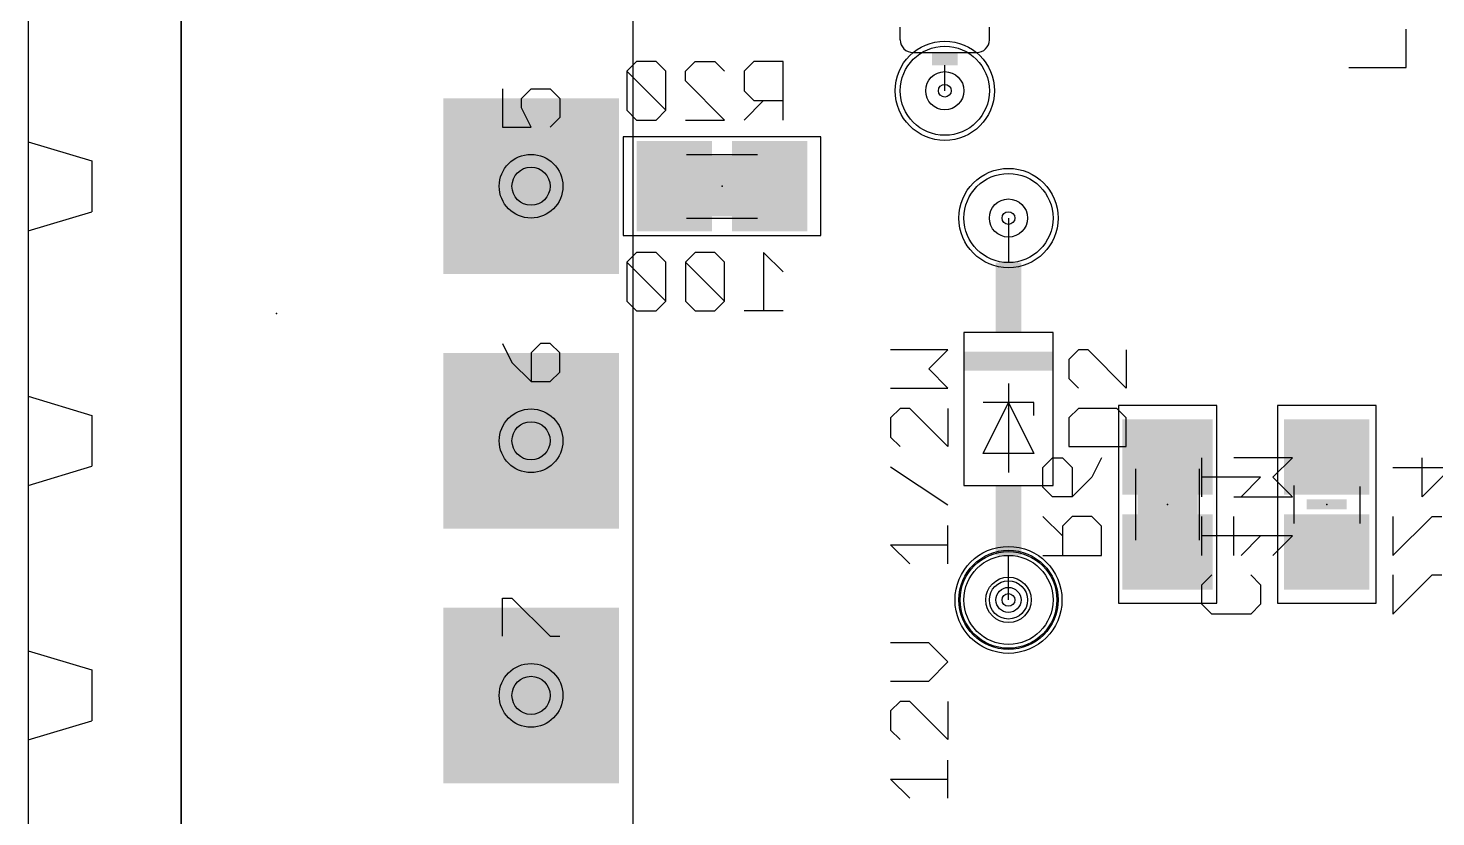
# Model space of a CAD drawing. Extents: x -2 to 128, y 10 to 112.
# Drawn here: x -2.41 to 25.67, y 50.92 to 66.65 of the extents above; entities that cross this region are included whole.
import ezdxf

# ---------------------------------------------------------------- set-up
doc = ezdxf.new("R2010")
doc.units = 0
for name, color, linetype in [('17', 82, 'CONTINUOUS'), ('18', 82, 'CONTINUOUS'), ('20', 7, 'CONTINUOUS'), ('21', 253, 'CONTINUOUS'), ('23', 7, 'CONTINUOUS'), ('24', 7, 'CONTINUOUS'), ('25', 253, 'CONTINUOUS'), ('26', 253, 'CONTINUOUS'), ('27', 253, 'CONTINUOUS'), ('28', 253, 'CONTINUOUS'), ('29', 253, 'CONTINUOUS'), ('30', 253, 'CONTINUOUS'), ('32', 253, 'CONTINUOUS'), ('36', 253, 'CONTINUOUS'), ('40', 175, 'CONTINUOUS'), ('44', 253, 'CONTINUOUS'), ('51', 253, 'CONTINUOUS'), ('52', 253, 'CONTINUOUS')]:
    doc.layers.add(name, color=color, linetype=linetype)

# ---------------------------------------------------------------- blocks, each defined once
blk = doc.blocks.new('RECT')
blk.add_solid([(-0.5, -0.5), (0.5, -0.5), (-0.5, 0.5), (0.5, 0.5)])
blk = doc.blocks.new('ROUNDP')
blk.add_circle((0, 0), 0.5)
blk = doc.blocks.new('SQUAREP')
blk.add_solid([(-0.5, -0.5), (0.5, -0.5), (-0.5, 0.5), (0.5, 0.5)])
blk = doc.blocks.new('ROUNDV')
blk.add_circle((0, 0), 0.5)

msp = doc.modelspace()

# ---------------------------------------------------------------- linework, layer by layer
at = {"layer": '20'}
msp.add_line((0.64, 111.722), (0.64, 10.1472), dxfattribs=at)
at = {"layer": '21'}
for p, q in [((0.635, 87.376), (0.635, 34.544)), ((-2.413, 67.691), (-2.413, 64.389)), ((9.652, 67.945), (9.652, 64.135)), ((14.986, 66.421), (14.986, 66.675)), ((16.764, 66.421), (16.764, 66.675)), ((7.0475, 65.4428), (7.0475, 64.6801)), ((7.4289, 65.2521), (7.6195, 65.4428)), ((7.6195, 65.4428), (8.0008, 65.4428)), ((8.0008, 65.4428), (8.1915, 65.2521)), ((7.4289, 65.0614), (7.4289, 65.2521)), ((8.1915, 65.2521), (8.1915, 64.8708)), ((7.6195, 64.6801), (7.4289, 65.0614)), ((7.0475, 64.6801), (7.6195, 64.6801)), ((8.1915, 64.8708), (8.0008, 64.6801)), ((-2.413, 64.389), (-2.413, 62.611)), ((-2.413, 64.389), (-1.143, 64.008)), ((-1.143, 64.008), (-1.143, 62.992)), ((-2.413, 62.611), (-1.143, 62.992)), ((9.652, 62.865), (9.652, 59.055)), ((-2.413, 62.611), (-2.413, 59.309)), ((16.256, 60.579), (16.256, 57.531)), ((18.034, 60.579), (16.256, 60.579)), ((18.034, 57.531), (18.034, 60.579)), ((7.0475, 60.3628), (7.2382, 59.9814)), ((7.8102, 60.3628), (7.6195, 60.1721)), ((7.6195, 60.1721), (7.6195, 59.6001)), ((8.0008, 60.3628), (7.8102, 60.3628)), ((8.1915, 60.1721), (8.0008, 60.3628)), ((8.1915, 59.7908), (8.1915, 60.1721)), ((7.2382, 59.9814), (7.6195, 59.6001)), ((7.6195, 59.6001), (8.0008, 59.6001)), ((8.0008, 59.6001), (8.1915, 59.7908)), ((17.145, 59.563), (17.145, 59.182)), ((-2.413, 59.309), (-2.413, 57.531)), ((-2.413, 59.309), (-1.143, 58.928)), ((16.637, 58.166), (17.145, 59.182)), ((17.145, 59.182), (16.637, 59.182)), ((17.145, 59.182), (17.145, 57.785)), ((17.145, 59.182), (17.653, 58.166)), ((17.653, 59.182), (17.145, 59.182)), ((17.653, 58.928), (17.653, 59.182)), ((-1.143, 58.928), (-1.143, 57.912)), ((17.653, 58.166), (16.637, 58.166)), ((-2.413, 57.531), (-1.143, 57.912)), ((9.652, 57.785), (9.652, 53.975)), ((-2.413, 57.531), (-2.413, 54.229)), ((16.256, 57.531), (18.034, 57.531)), ((7.0475, 54.5201), (7.0475, 55.2828)), ((7.0475, 55.2828), (7.2382, 55.2828)), ((7.2382, 55.2828), (8.0008, 54.5201)), ((8.0008, 54.5201), (8.1915, 54.5201)), ((-2.413, 54.229), (-2.413, 52.451)), ((-2.413, 54.229), (-1.143, 53.848)), ((-1.143, 53.848), (-1.143, 52.832)), ((-2.413, 52.451), (-1.143, 52.832)), ((9.652, 52.705), (9.652, 48.895)), ((-2.413, 52.451), (-2.413, 49.149))]:
    msp.add_line(p, q, dxfattribs=at)
for centre, start, end in [((15.24, 66.421), 180, 270), ((16.51, 66.421), 270, 0)]:
    msp.add_arc(centre, 0.254, start, end, dxfattribs=at)
at = {"layer": '23'}
for p in [(2.54, 60.96), (17.145, 59.055)]:
    msp.add_point(p, dxfattribs=at)
at = {"layer": '24'}
for p in [(11.43, 63.5), (20.32, 57.15), (23.495, 57.15)]:
    msp.add_point(p, dxfattribs=at)
at = {"layer": '25'}
for p, q in [((25.0825, 65.8709), (25.0825, 66.6336)), ((23.9385, 65.8709), (25.0825, 65.8709)), ((18.5412, 60.2358), (18.3505, 60.0451)), ((18.7319, 60.2358), (18.5412, 60.2358)), ((19.4945, 59.4731), (18.7319, 60.2358)), ((19.4945, 60.2358), (19.4945, 59.4731)), ((18.3505, 60.0451), (18.3505, 59.6638)), ((18.3505, 59.6638), (18.5412, 59.4731)), ((18.5412, 59.0664), (18.3505, 58.8757)), ((19.3038, 59.0664), (18.5412, 59.0664)), ((19.4945, 58.8757), (19.3038, 59.0664)), ((18.3505, 58.8757), (18.3505, 58.3037)), ((19.4945, 58.3037), (19.4945, 58.8757)), ((18.3505, 58.3037), (19.4945, 58.3037))]:
    msp.add_line(p, q, dxfattribs=at)
at = {"layer": '26'}
for p, q in [((9.7257, 65.9902), (9.5308, 65.7953)), ((9.5308, 65.7953), (9.5308, 65.0157)), ((10.3104, 65.0157), (9.5308, 65.7953)), ((10.1155, 65.9902), (9.7257, 65.9902)), ((10.3104, 65.7953), (10.1155, 65.9902)), ((10.3104, 65.0157), (10.3104, 65.7953)), ((10.7002, 65.7953), (10.8951, 65.9902)), ((10.7002, 65.6004), (10.7002, 65.7953)), ((10.8951, 65.9902), (11.2849, 65.9902)), ((11.2849, 65.9902), (11.4798, 65.7953)), ((12.0645, 65.9902), (11.8696, 65.7953)), ((11.8696, 65.7953), (11.8696, 65.4055)), ((12.6492, 65.9902), (12.0645, 65.9902)), ((12.6492, 64.8208), (12.6492, 65.9902)), ((11.4798, 64.8208), (10.7002, 65.6004)), ((11.8696, 65.4055), (12.0645, 65.2106)), ((12.2594, 65.2106), (11.8696, 64.8208)), ((12.0645, 65.2106), (12.6492, 65.2106)), ((9.5308, 65.0157), (9.7257, 64.8208)), ((10.1155, 64.8208), (10.3104, 65.0157)), ((9.7257, 64.8208), (10.1155, 64.8208)), ((10.7002, 64.8208), (11.4798, 64.8208)), ((17.8308, 57.8861), (18.0257, 58.081)), ((17.8308, 57.4963), (17.8308, 57.8861)), ((18.0257, 58.081), (18.2206, 58.081)), ((18.2206, 58.081), (18.4155, 57.8861)), ((18.4155, 57.8861), (18.4155, 57.3014)), ((19.0002, 58.081), (18.8053, 57.6912)), ((21.0058, 57.3014), (21.0058, 58.081)), ((18.8053, 57.6912), (18.4155, 57.3014)), ((22.1752, 57.6912), (21.0058, 57.6912)), ((21.7854, 57.3014), (22.1752, 57.6912)), ((18.0257, 57.3014), (17.8308, 57.4963)), ((18.4155, 57.3014), (18.0257, 57.3014)), ((18.2206, 56.5218), (17.8308, 56.9116)), ((18.4155, 56.9116), (18.2206, 56.7167)), ((18.8053, 56.9116), (18.4155, 56.9116)), ((19.0002, 56.7167), (18.8053, 56.9116)), ((21.0058, 56.132), (21.0058, 56.9116)), ((18.2206, 56.7167), (18.2206, 56.132)), ((19.0002, 56.132), (19.0002, 56.7167)), ((22.1752, 56.5218), (21.0058, 56.5218)), ((21.7854, 56.132), (22.1752, 56.5218)), ((17.8308, 56.132), (19.0002, 56.132)), ((21.0058, 55.5473), (21.2007, 55.7422)), ((21.9803, 55.7422), (22.1752, 55.5473)), ((21.0058, 55.1575), (21.0058, 55.5473)), ((22.1752, 55.5473), (22.1752, 55.1575)), ((21.2007, 54.9626), (21.0058, 55.1575)), ((22.1752, 55.1575), (21.9803, 54.9626)), ((21.9803, 54.9626), (21.2007, 54.9626))]:
    msp.add_line(p, q, dxfattribs=at)
at = {"layer": '27'}
for p, q in [((15.9385, 60.2357), (14.7945, 60.2357)), ((15.5572, 59.8544), (15.9385, 60.2357)), ((15.9385, 59.4731), (15.5572, 59.8544)), ((14.7945, 59.4731), (15.9385, 59.4731)), ((14.9852, 59.0663), (14.7945, 58.8757)), ((15.1759, 59.0663), (14.9852, 59.0663)), ((15.9385, 58.3037), (15.1759, 59.0663)), ((15.9385, 59.0663), (15.9385, 58.3037)), ((14.7945, 58.8757), (14.7945, 58.4943)), ((14.7945, 58.4943), (14.9852, 58.3037)), ((15.9385, 57.1343), (14.7945, 57.8969)), ((15.9385, 55.9649), (15.9385, 56.7275)), ((15.1759, 55.9649), (14.7945, 56.3462)), ((14.7945, 56.3462), (15.9385, 56.3462)), ((15.5572, 54.3887), (14.7945, 54.3887)), ((15.9385, 54.0074), (15.5572, 54.3887)), ((15.5572, 53.6261), (15.9385, 54.0074)), ((14.7945, 53.6261), (15.5572, 53.6261)), ((14.9852, 53.2194), (14.7945, 53.0287)), ((15.1759, 53.2194), (14.9852, 53.2194)), ((15.9385, 52.4567), (15.1759, 53.2194)), ((15.9385, 53.2194), (15.9385, 52.4567)), ((14.7945, 53.0287), (14.7945, 52.6474)), ((14.7945, 52.6474), (14.9852, 52.4567)), ((15.9385, 51.2873), (15.9385, 52.05)), ((15.1759, 51.2873), (14.7945, 51.6686)), ((14.7945, 51.6686), (15.9385, 51.6686))]:
    msp.add_line(p, q, dxfattribs=at)
at = {"layer": '28'}
for p, q in [((9.7257, 62.1802), (9.5308, 61.9853)), ((10.1155, 62.1802), (9.7257, 62.1802)), ((10.3104, 61.9853), (10.1155, 62.1802)), ((10.8951, 62.1802), (10.7002, 61.9853)), ((11.2849, 62.1802), (10.8951, 62.1802)), ((11.4798, 61.9853), (11.2849, 62.1802)), ((12.6492, 61.7904), (12.2594, 62.1802)), ((12.2594, 62.1802), (12.2594, 61.0108)), ((9.5308, 61.9853), (9.5308, 61.2057)), ((10.3104, 61.2057), (9.5308, 61.9853)), ((10.3104, 61.2057), (10.3104, 61.9853)), ((10.7002, 61.9853), (10.7002, 61.2057)), ((11.4798, 61.2057), (10.7002, 61.9853)), ((11.4798, 61.2057), (11.4798, 61.9853)), ((9.5308, 61.2057), (9.7257, 61.0108)), ((9.7257, 61.0108), (10.1155, 61.0108)), ((10.1155, 61.0108), (10.3104, 61.2057)), ((10.7002, 61.2057), (10.8951, 61.0108)), ((10.8951, 61.0108), (11.2849, 61.0108)), ((11.2849, 61.0108), (11.4798, 61.2057)), ((12.6492, 61.0108), (11.8696, 61.0108)), ((22.8102, 58.081), (21.6408, 58.081)), ((22.4204, 57.6912), (22.8102, 58.081)), ((24.8158, 57.8861), (25.9852, 57.8861)), ((25.4005, 57.3014), (25.4005, 58.081)), ((25.9852, 57.8861), (25.4005, 57.3014)), ((22.8102, 57.3014), (22.4204, 57.6912)), ((21.6408, 57.3014), (22.8102, 57.3014)), ((21.6408, 56.132), (21.6408, 56.9116)), ((24.8158, 56.9116), (24.8158, 56.132)), ((24.8158, 56.132), (25.5954, 56.9116)), ((25.5954, 56.9116), (25.7903, 56.9116)), ((22.8102, 56.5218), (21.6408, 56.5218)), ((22.4204, 56.132), (22.8102, 56.5218)), ((24.8158, 55.7422), (24.8158, 54.9626)), ((24.8158, 54.9626), (25.5954, 55.7422)), ((25.5954, 55.7422), (25.7903, 55.7422))]:
    msp.add_line(p, q, dxfattribs=at)
at = {"layer": '40'}
for p, q in [((13.403, 64.483), (9.457, 64.483)), ((9.457, 64.483), (9.457, 62.517)), ((13.403, 62.517), (13.403, 64.483)), ((9.457, 62.517), (13.403, 62.517)), ((19.337, 59.123), (19.337, 55.177)), ((21.303, 59.123), (19.337, 59.123)), ((21.303, 55.177), (21.303, 59.123)), ((22.512, 59.123), (22.512, 55.177)), ((24.478, 59.123), (22.512, 59.123)), ((24.478, 55.177), (24.478, 59.123)), ((19.337, 55.177), (21.303, 55.177)), ((22.512, 55.177), (24.478, 55.177))]:
    msp.add_line(p, q, dxfattribs=at)
at = {"layer": '44'}
for centre, radius in [((15.875, 65.405), 0.127), ((7.62, 63.5), 0.381), ((17.145, 62.865), 0.127), ((7.62, 58.42), 0.381), ((17.145, 55.245), 0.25), ((17.145, 55.245), 0.127), ((7.62, 53.34), 0.381)]:
    msp.add_circle(centre, radius, dxfattribs=at)
at = {"layer": '51'}
for p, q in [((15.24, 66.167), (16.51, 66.167)), ((15.875, 65.405), (15.875, 65.913)), ((9.652, 64.135), (9.652, 62.865)), ((17.145, 62.865), (17.145, 61.976)), ((9.652, 59.055), (9.652, 57.785)), ((17.145, 55.245), (17.145, 56.134)), ((9.652, 53.975), (9.652, 52.705))]:
    msp.add_line(p, q, dxfattribs=at)
at = {"layer": '52'}
for p, q in [((10.7188, 64.135), (12.1412, 64.135)), ((10.7188, 62.865), (12.1412, 62.865)), ((19.685, 56.4388), (19.685, 57.8612)), ((20.955, 56.4388), (20.955, 57.8612)), ((22.835, 57.531), (22.835, 56.769)), ((24.155, 57.506), (24.155, 56.769))]:
    msp.add_line(p, q, dxfattribs=at)

# ---------------------------------------------------------------- block references
at = {"layer": '17', "rotation": 270}
for p, xscale, yscale in [((15.875, 65.405), 1.778, 1.778), ((15.875, 65.405), 0.762, 0.762), ((15.875, 65.405), 0.762, 0.762), ((15.875, 65.405), 0.762, 0.762), ((15.875, 65.405), 0.762, 0.762), ((15.875, 65.405), 0.762, 0.762), ((15.875, 65.405), 0.762, 0.762), ((15.875, 65.405), 0.762, 0.762), ((15.875, 65.405), 0.762, 0.762), ((15.875, 65.405), 0.762, 0.762), ((15.875, 65.405), 0.762, 0.762), ((15.875, 65.405), 0.762, 0.762), ((15.875, 65.405), 0.762, 0.762), ((15.875, 65.405), 0.762, 0.762), ((15.875, 65.405), 0.762, 0.762), ((17.145, 62.865), 1.778, 1.778), ((17.145, 62.865), 0.762, 0.762), ((17.145, 62.865), 0.762, 0.762), ((17.145, 62.865), 0.762, 0.762), ((17.145, 62.865), 0.762, 0.762), ((17.145, 62.865), 0.762, 0.762), ((17.145, 62.865), 0.762, 0.762), ((17.145, 62.865), 0.762, 0.762), ((17.145, 62.865), 0.762, 0.762), ((17.145, 62.865), 0.762, 0.762), ((17.145, 62.865), 0.762, 0.762), ((17.145, 62.865), 0.762, 0.762), ((17.145, 62.865), 0.762, 0.762), ((17.145, 62.865), 0.762, 0.762), ((17.145, 62.865), 0.762, 0.762), ((17.145, 55.245), 1.778, 1.778), ((17.145, 55.245), 0.762, 0.762), ((17.145, 55.245), 0.762, 0.762), ((17.145, 55.245), 0.762, 0.762), ((17.145, 55.245), 0.762, 0.762), ((17.145, 55.245), 0.762, 0.762), ((17.145, 55.245), 0.762, 0.762), ((17.145, 55.245), 0.762, 0.762), ((17.145, 55.245), 0.762, 0.762), ((17.145, 55.245), 0.762, 0.762), ((17.145, 55.245), 0.762, 0.762), ((17.145, 55.245), 0.762, 0.762), ((17.145, 55.245), 0.762, 0.762), ((17.145, 55.245), 0.762, 0.762), ((17.145, 55.245), 0.762, 0.762)]:
    msp.add_blockref('ROUNDP', p, dxfattribs=dict(at, xscale=xscale, yscale=yscale))
at = {"layer": '17'}
for name, p, xscale, yscale in [('SQUAREP', (7.62, 63.5), 3.302, 3.302), ('ROUNDP', (7.62, 63.5), 1.27, 1.27), ('ROUNDP', (7.62, 63.5), 1.27, 1.27), ('ROUNDP', (7.62, 63.5), 1.27, 1.27), ('ROUNDP', (7.62, 63.5), 1.27, 1.27), ('ROUNDP', (7.62, 63.5), 1.27, 1.27), ('ROUNDP', (7.62, 63.5), 1.27, 1.27), ('ROUNDP', (7.62, 63.5), 1.27, 1.27), ('ROUNDP', (7.62, 63.5), 1.27, 1.27), ('ROUNDP', (7.62, 63.5), 1.27, 1.27), ('ROUNDP', (7.62, 63.5), 1.27, 1.27), ('ROUNDP', (7.62, 63.5), 1.27, 1.27), ('ROUNDP', (7.62, 63.5), 1.27, 1.27), ('ROUNDP', (7.62, 63.5), 1.27, 1.27), ('ROUNDP', (7.62, 63.5), 1.27, 1.27), ('SQUAREP', (7.62, 58.42), 3.302, 3.302), ('ROUNDP', (7.62, 58.42), 1.27, 1.27), ('ROUNDP', (7.62, 58.42), 1.27, 1.27), ('ROUNDP', (7.62, 58.42), 1.27, 1.27), ('ROUNDP', (7.62, 58.42), 1.27, 1.27), ('ROUNDP', (7.62, 58.42), 1.27, 1.27), ('ROUNDP', (7.62, 58.42), 1.27, 1.27), ('ROUNDP', (7.62, 58.42), 1.27, 1.27), ('ROUNDP', (7.62, 58.42), 1.27, 1.27), ('ROUNDP', (7.62, 58.42), 1.27, 1.27), ('ROUNDP', (7.62, 58.42), 1.27, 1.27), ('ROUNDP', (7.62, 58.42), 1.27, 1.27), ('ROUNDP', (7.62, 58.42), 1.27, 1.27), ('ROUNDP', (7.62, 58.42), 1.27, 1.27), ('ROUNDP', (7.62, 58.42), 1.27, 1.27), ('SQUAREP', (7.62, 53.34), 3.302, 3.302), ('ROUNDP', (7.62, 53.34), 1.27, 1.27), ('ROUNDP', (7.62, 53.34), 1.27, 1.27), ('ROUNDP', (7.62, 53.34), 1.27, 1.27), ('ROUNDP', (7.62, 53.34), 1.27, 1.27), ('ROUNDP', (7.62, 53.34), 1.27, 1.27), ('ROUNDP', (7.62, 53.34), 1.27, 1.27), ('ROUNDP', (7.62, 53.34), 1.27, 1.27), ('ROUNDP', (7.62, 53.34), 1.27, 1.27), ('ROUNDP', (7.62, 53.34), 1.27, 1.27), ('ROUNDP', (7.62, 53.34), 1.27, 1.27), ('ROUNDP', (7.62, 53.34), 1.27, 1.27), ('ROUNDP', (7.62, 53.34), 1.27, 1.27), ('ROUNDP', (7.62, 53.34), 1.27, 1.27), ('ROUNDP', (7.62, 53.34), 1.27, 1.27)]:
    msp.add_blockref(name, p, dxfattribs=dict(at, xscale=xscale, yscale=yscale))
at = {"layer": '18'}
for xscale, yscale in [(1.9304, 1.9304), (0.9064, 0.9064), (0.9064, 0.9064), (0.9064, 0.9064), (0.9064, 0.9064), (0.9064, 0.9064), (0.9064, 0.9064), (0.9064, 0.9064), (0.9064, 0.9064), (0.9064, 0.9064), (0.9064, 0.9064), (0.9064, 0.9064), (0.9064, 0.9064), (0.9064, 0.9064), (0.9064, 0.9064)]:
    msp.add_blockref('ROUNDV', (17.145, 55.245), dxfattribs=dict(at, xscale=xscale, yscale=yscale))
at = {"layer": '21', "rotation": 270}
for p, xscale, yscale in [((17.145, 61.2775), 1.397, 0.508), ((17.145, 60.0075), 0.381, 1.778), ((17.145, 56.8325), 1.397, 0.508)]:
    msp.add_blockref('RECT', p, dxfattribs=dict(at, xscale=xscale, yscale=yscale))
at = {"layer": '29', "xscale": 1.9812, "yscale": 1.9812, "rotation": 270}
for p in [(15.875, 65.405), (17.145, 62.865), (17.145, 55.245)]:
    msp.add_blockref('ROUNDP', p, dxfattribs=at)
at = {"layer": '29'}
for name, p, xscale, yscale in [('SQUAREP', (7.62, 63.5), 3.5052, 3.5052), ('SQUAREP', (7.62, 58.42), 3.5052, 3.5052), ('ROUNDV', (17.145, 55.245), 2.1336, 2.1336), ('SQUAREP', (7.62, 53.34), 3.5052, 3.5052)]:
    msp.add_blockref(name, p, dxfattribs=dict(at, xscale=xscale, yscale=yscale))
at = {"layer": '30'}
for name, p, xscale, yscale, rotation in [('ROUNDP', (15.875, 65.405), 1.9812, 1.9812, 270), ('RECT', (10.48, 63.5), 1.5032, 1.8032, 180), ('RECT', (12.38, 63.5), 1.5032, 1.8032, 180), ('ROUNDP', (17.145, 62.865), 1.9812, 1.9812, 270), ('RECT', (20.32, 58.1), 1.5032, 1.8032, 270), ('RECT', (23.495, 58.1), 1.5032, 1.7032, 270), ('RECT', (20.32, 56.2), 1.5032, 1.8032, 270), ('RECT', (23.495, 56.2), 1.5032, 1.7032, 270), ('ROUNDP', (17.145, 55.245), 1.9812, 1.9812, 270)]:
    msp.add_blockref(name, p, dxfattribs=dict(at, xscale=xscale, yscale=yscale, rotation=rotation))
for name, p, xscale, yscale in [('SQUAREP', (7.62, 63.5), 3.5052, 3.5052), ('SQUAREP', (7.62, 58.42), 3.5052, 3.5052), ('ROUNDV', (17.145, 55.245), 2.1336, 2.1336), ('SQUAREP', (7.62, 53.34), 3.5052, 3.5052)]:
    msp.add_blockref(name, p, dxfattribs=dict(at, xscale=xscale, yscale=yscale))
at = {"layer": '32', "xscale": 1.3}
for p, yscale, rotation in [((10.48, 63.5), 1.6, 180), ((12.38, 63.5), 1.6, 180), ((20.32, 58.1), 1.6, 270), ((23.495, 58.1), 1.5, 270), ((20.32, 56.2), 1.6, 270), ((23.495, 56.2), 1.5, 270)]:
    msp.add_blockref('RECT', p, dxfattribs=dict(at, yscale=yscale, rotation=rotation))
at = {"layer": '36'}
for p, xscale, yscale, rotation in [((11.43, 63.5), 0.3998, 1.1998, 180), ((20.32, 57.15), 0.3998, 1.1998, 270), ((23.495, 57.15), 0.2002, 0.8002, 270)]:
    msp.add_blockref('RECT', p, dxfattribs=dict(at, xscale=xscale, yscale=yscale, rotation=rotation))
at = {"layer": '51', "xscale": 0.254, "yscale": 0.508, "rotation": 270}
msp.add_blockref('RECT', (15.875, 66.04), dxfattribs=at)
at = {"layer": '52'}
for p, xscale, yscale, rotation in [((10.5664, 63.5), 0.3556, 1.4224, 180), ((12.2936, 63.5), 0.3556, 1.4224, 180), ((20.32, 58.0136), 0.3556, 1.4224, 270), ((23.4939, 57.8672), 0.7501, 1.4501, 270), ((23.4939, 56.4194), 0.7501, 1.4501, 270), ((20.32, 56.2864), 0.3556, 1.4224, 270)]:
    msp.add_blockref('RECT', p, dxfattribs=dict(at, xscale=xscale, yscale=yscale, rotation=rotation))

doc.saveas('drawing.dxf')
